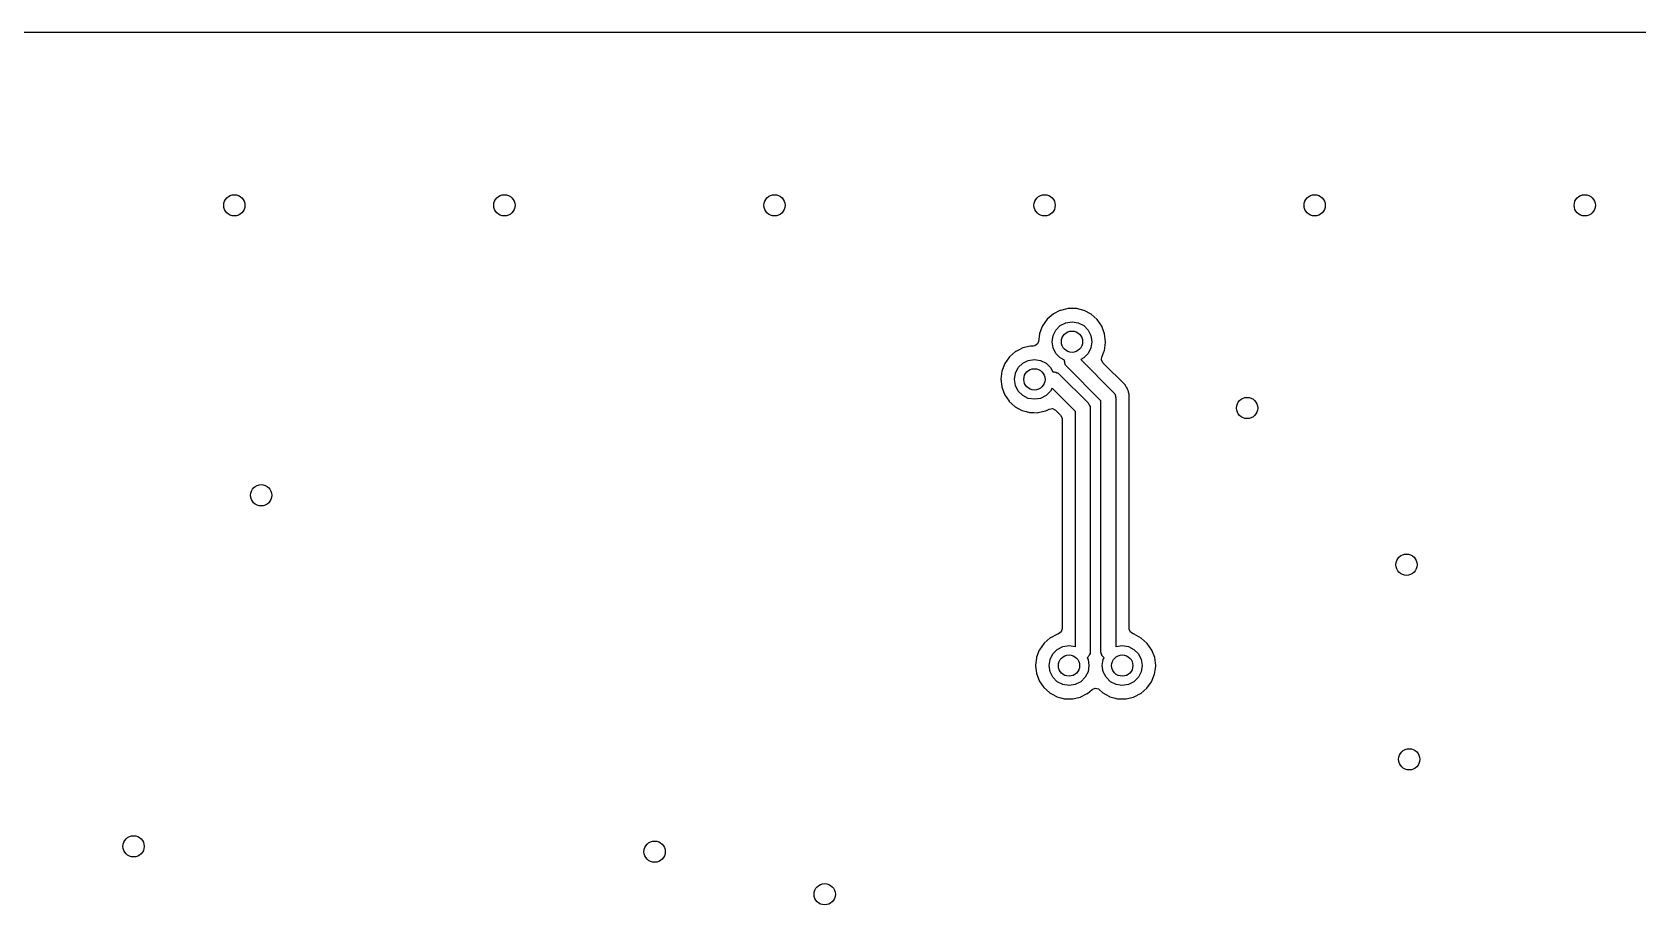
# Model space of a CAD drawing. Extents: x 0.02 to 3.98, y 0.02 to 3.98.
# Drawn here: x 1.575 to 2.764, y 3.332 to 3.978 of the extents above; entities that cross this region are included whole.
import ezdxf

# ---------------------------------------------------------------- set-up
doc = ezdxf.new("R2010")
doc.units = 0
doc.header["$MEASUREMENT"] = 0
doc.layers.add('BLACK', color=7, linetype='CONTINUOUS')

msp = doc.modelspace()

# ---------------------------------------------------------------- linework, layer by layer
at = {"layer": 'BLACK', "linetype": 'CONTINUOUS'}
for p, q in [((0.025728, 3.97817), (3.97427, 3.97817)), ((2.33138, 3.76955), (2.32689, 3.76563)), ((2.33159, 3.76966), (2.33138, 3.76955)), ((2.33629, 3.77208), (2.33159, 3.76966)), ((2.33159, 3.76966), (2.33159, 3.76966)), ((2.33668, 3.77228), (2.33629, 3.77208)), ((2.34248, 3.77367), (2.33668, 3.77228)), ((2.34271, 3.77367), (2.34248, 3.77367)), ((2.34546, 3.77366), (2.34271, 3.77367)), ((2.34271, 3.77367), (2.34271, 3.77367)), ((2.34844, 3.77364), (2.34546, 3.77366)), ((2.34866, 3.77359), (2.34844, 3.77364)), ((2.35399, 3.77225), (2.34866, 3.77359)), ((2.34866, 3.77359), (2.34866, 3.77359)), ((2.35422, 3.77219), (2.35399, 3.77225)), ((2.35399, 3.77225), (2.35399, 3.77225)), ((2.35949, 3.7694), (2.35422, 3.77219)), ((2.36394, 3.76544), (2.35949, 3.7694)), ((2.32329, 3.76031), (2.3213, 3.7552)), ((2.32338, 3.76054), (2.32329, 3.76031)), ((2.32347, 3.76076), (2.32338, 3.76054)), ((2.32338, 3.76054), (2.32338, 3.76054)), ((2.32689, 3.76563), (2.32347, 3.76076)), ((2.33129, 3.75359), (2.33338, 3.75771)), ((2.33338, 3.75771), (2.33665, 3.76098)), ((2.33665, 3.76098), (2.34077, 3.76307)), ((2.34077, 3.76307), (2.34533, 3.7638)), ((2.34533, 3.7638), (2.34989, 3.76307)), ((2.34989, 3.76307), (2.35401, 3.76098)), ((2.35401, 3.76098), (2.35727, 3.75771)), ((2.35727, 3.75771), (2.35937, 3.75359)), ((2.36731, 3.76053), (2.36394, 3.76544)), ((2.36942, 3.75495), (2.36731, 3.76053)), ((2.31464, 3.74584), (2.30884, 3.74444)), ((2.31487, 3.74583), (2.31464, 3.74584)), ((2.31551, 3.74583), (2.31487, 3.74583)), ((2.31487, 3.74583), (2.31487, 3.74583)), ((2.31664, 3.74583), (2.31551, 3.74583)), ((2.31782, 3.746), (2.31664, 3.74583)), ((2.31979, 3.7474), (2.31782, 3.746)), ((2.32043, 3.7493), (2.31979, 3.7474)), ((2.32052, 3.74929), (2.32043, 3.7493)), ((2.32124, 3.75472), (2.32052, 3.74929)), ((2.32127, 3.75497), (2.32124, 3.75472)), ((2.3213, 3.7552), (2.32127, 3.75497)), ((2.32127, 3.75497), (2.32127, 3.75497)), ((2.33056, 3.74903), (2.33129, 3.75359)), ((2.33129, 3.74447), (2.33056, 3.74903)), ((2.35937, 3.75359), (2.36009, 3.74903)), ((2.36009, 3.74903), (2.35937, 3.74447)), ((2.36929, 3.74261), (2.37013, 3.74851)), ((2.37013, 3.74903), (2.36942, 3.75495)), ((2.37013, 3.74851), (2.37013, 3.74903)), ((2.29905, 3.73779), (2.29563, 3.73292)), ((2.30355, 3.74171), (2.29905, 3.73779)), ((2.30375, 3.74182), (2.30355, 3.74171)), ((2.30609, 3.74303), (2.30375, 3.74182)), ((2.30375, 3.74182), (2.30375, 3.74182)), ((2.30884, 3.74444), (2.30609, 3.74303)), ((2.30881, 3.73314), (2.31293, 3.73523)), ((2.31293, 3.73523), (2.31749, 3.73596)), ((2.31749, 3.73596), (2.32205, 3.73523)), ((2.32205, 3.73523), (2.32617, 3.73314)), ((2.33338, 3.74035), (2.33129, 3.74447)), ((2.33665, 3.73709), (2.33338, 3.74035)), ((2.33982, 3.73548), (2.33665, 3.73709)), ((2.33982, 3.73456), (2.33982, 3.73548)), ((2.34, 3.73386), (2.33982, 3.73456)), ((2.34, 3.73313), (2.34, 3.73386)), ((2.35401, 3.73709), (2.35174, 3.73594)), ((2.35174, 3.73594), (2.37615, 3.71153)), ((2.35727, 3.74035), (2.35401, 3.73709)), ((2.35937, 3.74447), (2.35727, 3.74035)), ((2.36707, 3.73561), (2.36714, 3.7362)), ((2.36816, 3.73346), (2.36707, 3.73561)), ((2.36714, 3.7362), (2.3673, 3.73767)), ((2.3673, 3.73767), (2.36886, 3.74156)), ((2.36886, 3.74156), (2.36929, 3.74261)), ((2.29346, 3.72736), (2.29268, 3.72145)), ((2.29563, 3.73292), (2.29346, 3.72736)), ((2.30273, 3.72119), (2.30345, 3.72576)), ((2.30345, 3.72576), (2.30554, 3.72987)), ((2.30554, 3.72987), (2.30881, 3.73314)), ((2.32617, 3.73314), (2.32943, 3.72987)), ((2.32943, 3.72987), (2.33105, 3.72671)), ((2.33105, 3.72671), (2.33197, 3.72671)), ((2.33197, 3.72671), (2.33267, 3.72652)), ((2.33267, 3.72652), (2.33339, 3.72652)), ((2.33339, 3.72652), (2.33402, 3.72615)), ((2.33402, 3.72615), (2.33472, 3.72597)), ((2.33472, 3.72597), (2.33523, 3.72545)), ((2.33523, 3.72545), (2.33586, 3.72509)), ((2.33586, 3.72509), (2.35725, 3.70371)), ((2.34037, 3.7325), (2.34, 3.73313)), ((2.34055, 3.7318), (2.34037, 3.7325)), ((2.34107, 3.73129), (2.34055, 3.7318)), ((2.34143, 3.73066), (2.34107, 3.73129)), ((2.36674, 3.70535), (2.34143, 3.73066)), ((2.38484, 3.71678), (2.36816, 3.73346)), ((2.29268, 3.72145), (2.29271, 3.72122)), ((2.29271, 3.72122), (2.29329, 3.71597)), ((2.29271, 3.72122), (2.29271, 3.72122)), ((2.29329, 3.71597), (2.29334, 3.71553)), ((2.29334, 3.71553), (2.29342, 3.71531)), ((2.29342, 3.71531), (2.29531, 3.71015)), ((2.29531, 3.71015), (2.29531, 3.71015)), ((2.29531, 3.71015), (2.29539, 3.70993)), ((2.29539, 3.70993), (2.29871, 3.70498)), ((2.30345, 3.71663), (2.30273, 3.72119)), ((2.30554, 3.71252), (2.30345, 3.71663)), ((2.30881, 3.70925), (2.30554, 3.71252)), ((2.32943, 3.71252), (2.32617, 3.70925)), ((2.33059, 3.71478), (2.32943, 3.71252)), ((2.34784, 3.69752), (2.33059, 3.71478)), ((2.37615, 3.71153), (2.37651, 3.7109)), ((2.37651, 3.7109), (2.37702, 3.71039)), ((2.37702, 3.71039), (2.37721, 3.70969)), ((2.38498, 3.71651), (2.38484, 3.71678)), ((2.38526, 3.71597), (2.38498, 3.71651)), ((2.38558, 3.71544), (2.38526, 3.71597)), ((2.38612, 3.7147), (2.38558, 3.71544)), ((2.38621, 3.71441), (2.38612, 3.7147)), ((2.3864, 3.71383), (2.38621, 3.71441)), ((2.38621, 3.71441), (2.38621, 3.71441)), ((2.38664, 3.71326), (2.3864, 3.71383)), ((2.38691, 3.71272), (2.38664, 3.71326)), ((2.38705, 3.71245), (2.38691, 3.71272)), ((2.38691, 3.71272), (2.38691, 3.71272)), ((2.3871, 3.71214), (2.38705, 3.71245)), ((2.3872, 3.71154), (2.3871, 3.71214)), ((2.38734, 3.71094), (2.3872, 3.71154)), ((2.38753, 3.71036), (2.38734, 3.71094)), ((2.38762, 3.71007), (2.38753, 3.71036)), ((2.38753, 3.71036), (2.38753, 3.71036)), ((2.38762, 3.53654), (2.38762, 3.71007)), ((2.29871, 3.70498), (2.29888, 3.70483)), ((2.29888, 3.70483), (2.29888, 3.70483)), ((2.29888, 3.70483), (2.30294, 3.70113)), ((2.30294, 3.70113), (2.30312, 3.70097)), ((2.30312, 3.70097), (2.30333, 3.70086)), ((2.30333, 3.70086), (2.30815, 3.69824)), ((2.30815, 3.69824), (2.30815, 3.69824)), ((2.30815, 3.69824), (2.30836, 3.69813)), ((2.30836, 3.69813), (2.31138, 3.69734)), ((2.31293, 3.70715), (2.30881, 3.70925)), ((2.31749, 3.70643), (2.31293, 3.70715)), ((2.32205, 3.70715), (2.31749, 3.70643)), ((2.32617, 3.70925), (2.32205, 3.70715)), ((2.32589, 3.69785), (2.32848, 3.69916)), ((2.32848, 3.69916), (2.33086, 3.69952)), ((2.33086, 3.69952), (2.33299, 3.69843)), ((2.33299, 3.69843), (2.33684, 3.69458)), ((2.35725, 3.70371), (2.35761, 3.70308)), ((2.35761, 3.70308), (2.35812, 3.70256)), ((2.35812, 3.70256), (2.35831, 3.70186)), ((2.35831, 3.70186), (2.35868, 3.70123)), ((2.35868, 3.70123), (2.35868, 3.70051)), ((2.35868, 3.70051), (2.35886, 3.69981)), ((2.35886, 3.69981), (2.35886, 3.51964)), ((2.36674, 3.51964), (2.36674, 3.70535)), ((2.37721, 3.70969), (2.37757, 3.70906)), ((2.37757, 3.70906), (2.37757, 3.70834)), ((2.37757, 3.70834), (2.37776, 3.70764)), ((2.37776, 3.70764), (2.37776, 3.52336)), ((2.31138, 3.69734), (2.3139, 3.69668)), ((2.3139, 3.69668), (2.3139, 3.69668)), ((2.3139, 3.69668), (2.31412, 3.69662)), ((2.31412, 3.69662), (2.31436, 3.69661)), ((2.31436, 3.69661), (2.31436, 3.69661)), ((2.31436, 3.69661), (2.3171, 3.69657)), ((2.3171, 3.69657), (2.32008, 3.69652)), ((2.32008, 3.69652), (2.32031, 3.69658)), ((2.32031, 3.69658), (2.32566, 3.6978)), ((2.32566, 3.6978), (2.32589, 3.69785)), ((2.32566, 3.6978), (2.32566, 3.6978)), ((2.33684, 3.69458), (2.33793, 3.69243)), ((2.33793, 3.69243), (2.33798, 3.69183)), ((2.33798, 3.69183), (2.33798, 3.53657)), ((2.34784, 3.52336), (2.34784, 3.69752)), ((2.33408, 3.53245), (2.32938, 3.53003)), ((2.33447, 3.53265), (2.33408, 3.53245)), ((2.3347, 3.53271), (2.33447, 3.53265)), ((2.33499, 3.53278), (2.3347, 3.53271)), ((2.3347, 3.53271), (2.3347, 3.53271)), ((2.33528, 3.53286), (2.33499, 3.53278)), ((2.33723, 3.53428), (2.33528, 3.53286)), ((2.33798, 3.53657), (2.33723, 3.53428)), ((2.38763, 3.53628), (2.38762, 3.53654)), ((2.38853, 3.53404), (2.38763, 3.53628)), ((2.39057, 3.53276), (2.38853, 3.53404)), ((2.39138, 3.53256), (2.39057, 3.53276)), ((2.39664, 3.52977), (2.39138, 3.53256)), ((2.32108, 3.52067), (2.31909, 3.51557)), ((2.32117, 3.5209), (2.32108, 3.52067)), ((2.32125, 3.52112), (2.32117, 3.5209)), ((2.32117, 3.5209), (2.32117, 3.5209)), ((2.32468, 3.526), (2.32125, 3.52112)), ((2.32917, 3.52992), (2.32468, 3.526)), ((2.32938, 3.53003), (2.32917, 3.52992)), ((2.32938, 3.53003), (2.32938, 3.53003)), ((2.33117, 3.51808), (2.33444, 3.52134)), ((2.33444, 3.52134), (2.33855, 3.52344)), ((2.33855, 3.52344), (2.34311, 3.52416)), ((2.34311, 3.52416), (2.34768, 3.52344)), ((2.34768, 3.52344), (2.34784, 3.52336)), ((2.35886, 3.51964), (2.35868, 3.51894)), ((2.36692, 3.51894), (2.36674, 3.51964)), ((2.37776, 3.52336), (2.37792, 3.52344)), ((2.37792, 3.52344), (2.38249, 3.52416)), ((2.38249, 3.52416), (2.38705, 3.52344)), ((2.38705, 3.52344), (2.39116, 3.52134)), ((2.39116, 3.52134), (2.39443, 3.51808)), ((2.40109, 3.52581), (2.39664, 3.52977)), ((2.40447, 3.52089), (2.40109, 3.52581)), ((2.40658, 3.51532), (2.40447, 3.52089)), ((2.31902, 3.51508), (2.31831, 3.50966)), ((2.31831, 3.50966), (2.31834, 3.50943)), ((2.31834, 3.50943), (2.31834, 3.50943)), ((2.31834, 3.50943), (2.3184, 3.50888)), ((2.3184, 3.50888), (2.31896, 3.50374)), ((2.31906, 3.51534), (2.31902, 3.51508)), ((2.31909, 3.51557), (2.31906, 3.51534)), ((2.31906, 3.51534), (2.31906, 3.51534)), ((2.32835, 3.5094), (2.32907, 3.51396)), ((2.32907, 3.50484), (2.32835, 3.5094)), ((2.32907, 3.51396), (2.33117, 3.51808)), ((2.35725, 3.51574), (2.35659, 3.51508)), ((2.35659, 3.51508), (2.35716, 3.51396)), ((2.35716, 3.51396), (2.35788, 3.5094)), ((2.35788, 3.5094), (2.35716, 3.50484)), ((2.35761, 3.51637), (2.35725, 3.51574)), ((2.35812, 3.51688), (2.35761, 3.51637)), ((2.35831, 3.51758), (2.35812, 3.51688)), ((2.35868, 3.51821), (2.35831, 3.51758)), ((2.35868, 3.51894), (2.35868, 3.51821)), ((2.36692, 3.51821), (2.36692, 3.51894)), ((2.36729, 3.51758), (2.36692, 3.51821)), ((2.36748, 3.51688), (2.36729, 3.51758)), ((2.36799, 3.51637), (2.36748, 3.51688)), ((2.36772, 3.5094), (2.36844, 3.51396)), ((2.36844, 3.50484), (2.36772, 3.5094)), ((2.36835, 3.51574), (2.36799, 3.51637)), ((2.36901, 3.51508), (2.36835, 3.51574)), ((2.36844, 3.51396), (2.36901, 3.51508)), ((2.39443, 3.51808), (2.39653, 3.51396)), ((2.39653, 3.51396), (2.39725, 3.5094)), ((2.39725, 3.5094), (2.39653, 3.50484)), ((2.40645, 3.50298), (2.40729, 3.50888)), ((2.40729, 3.5094), (2.40658, 3.51532)), ((2.40729, 3.50888), (2.40729, 3.5094)), ((2.31896, 3.50374), (2.31904, 3.50351)), ((2.31904, 3.50351), (2.32093, 3.49836)), ((2.32093, 3.49836), (2.32093, 3.49836)), ((2.32093, 3.49836), (2.32101, 3.49814)), ((2.32101, 3.49814), (2.32434, 3.49319)), ((2.33117, 3.50072), (2.32907, 3.50484)), ((2.33444, 3.49746), (2.33117, 3.50072)), ((2.33855, 3.49536), (2.33444, 3.49746)), ((2.35179, 3.49746), (2.34768, 3.49536)), ((2.35506, 3.50072), (2.35179, 3.49746)), ((2.35716, 3.50484), (2.35506, 3.50072)), ((2.37054, 3.50072), (2.36844, 3.50484)), ((2.37381, 3.49746), (2.37054, 3.50072)), ((2.37792, 3.49536), (2.37381, 3.49746)), ((2.39116, 3.49746), (2.38705, 3.49536)), ((2.39443, 3.50072), (2.39116, 3.49746)), ((2.39653, 3.50484), (2.39443, 3.50072)), ((2.40075, 3.49261), (2.40422, 3.49745)), ((2.40422, 3.49745), (2.40645, 3.50298)), ((2.32434, 3.49319), (2.32451, 3.49303)), ((2.32451, 3.49303), (2.32451, 3.49303)), ((2.32451, 3.49303), (2.32857, 3.48934)), ((2.32857, 3.48934), (2.32874, 3.48918)), ((2.32874, 3.48918), (2.33103, 3.48794)), ((2.33103, 3.48794), (2.33378, 3.48645)), ((2.33378, 3.48645), (2.33378, 3.48645)), ((2.33378, 3.48645), (2.33398, 3.48634)), ((2.33398, 3.48634), (2.337, 3.48554)), ((2.337, 3.48554), (2.33952, 3.48488)), ((2.34311, 3.49464), (2.33855, 3.49536)), ((2.33952, 3.48488), (2.33952, 3.48488)), ((2.33952, 3.48488), (2.33975, 3.48482)), ((2.33975, 3.48482), (2.33998, 3.48482)), ((2.33998, 3.48482), (2.33998, 3.48482)), ((2.33998, 3.48482), (2.34273, 3.48478)), ((2.34273, 3.48478), (2.34571, 3.48473)), ((2.34768, 3.49536), (2.34311, 3.49464)), ((2.34571, 3.48473), (2.34594, 3.48478)), ((2.34594, 3.48478), (2.35129, 3.48601)), ((2.35129, 3.48601), (2.35152, 3.48606)), ((2.35129, 3.48601), (2.35129, 3.48601)), ((2.35152, 3.48606), (2.35195, 3.48628)), ((2.35195, 3.48628), (2.35663, 3.48863)), ((2.35663, 3.48863), (2.35684, 3.48874)), ((2.35663, 3.48863), (2.35663, 3.48863)), ((2.35684, 3.48874), (2.36029, 3.49169)), ((2.36029, 3.49169), (2.36252, 3.49261)), ((2.36252, 3.49261), (2.36486, 3.49205)), ((2.36486, 3.49205), (2.36545, 3.49161)), ((2.36545, 3.49161), (2.36811, 3.48918)), ((2.36811, 3.48918), (2.3704, 3.48794)), ((2.3704, 3.48794), (2.37315, 3.48645)), ((2.37315, 3.48645), (2.37315, 3.48645)), ((2.37315, 3.48645), (2.37335, 3.48634)), ((2.37335, 3.48634), (2.37637, 3.48554)), ((2.37637, 3.48554), (2.37889, 3.48488)), ((2.38249, 3.49464), (2.37792, 3.49536)), ((2.37889, 3.48488), (2.37889, 3.48488)), ((2.37889, 3.48488), (2.37912, 3.48482)), ((2.37912, 3.48482), (2.37935, 3.48482)), ((2.37935, 3.48482), (2.37935, 3.48482)), ((2.37935, 3.48482), (2.3821, 3.48478)), ((2.3821, 3.48478), (2.38508, 3.48473)), ((2.38705, 3.49536), (2.38249, 3.49464)), ((2.38508, 3.48473), (2.38531, 3.48478)), ((2.38531, 3.48478), (2.39066, 3.48601)), ((2.39066, 3.48601), (2.39089, 3.48606)), ((2.39066, 3.48601), (2.39066, 3.48601)), ((2.39089, 3.48606), (2.39132, 3.48628)), ((2.39132, 3.48628), (2.396, 3.48863)), ((2.396, 3.48863), (2.39621, 3.48874)), ((2.396, 3.48863), (2.396, 3.48863)), ((2.39621, 3.48874), (2.40075, 3.49261))]:
    msp.add_line(p, q, dxfattribs=at)
at = {"layer": 'BLACK'}
for centre in [(1.725, 3.85), (1.925, 3.85), (2.125, 3.85), (2.325, 3.85), (2.525, 3.85), (2.725, 3.85), (2.34533, 3.74903), (2.31749, 3.72119), (2.475, 3.7), (1.74488, 3.63543), (2.593, 3.584), (2.34311, 3.5094), (2.38249, 3.5094), (2.595, 3.44), (1.65039, 3.37559), (2.03622, 3.37165), (2.1622, 3.34016)]:
    msp.add_circle(centre, 0.007874, dxfattribs=at)

doc.saveas('drawing.dxf')
